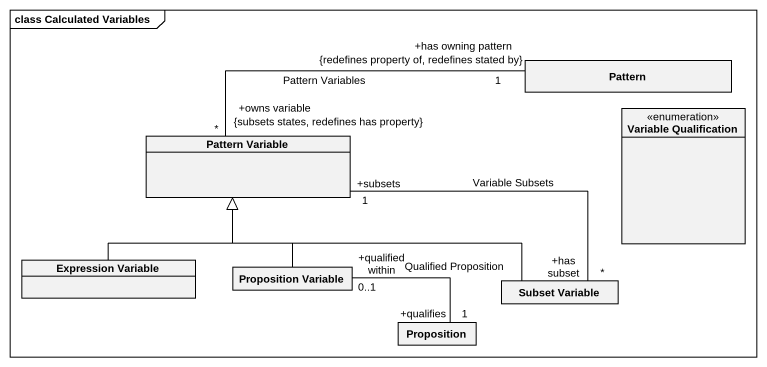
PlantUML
@startuml
mainframe class Calculated Variables
hide circle
hide empty members
class Pattern
class "Pattern Variable" as Pattern_Variable
enum "Variable Qualification" as Variable_Qualification
class "Expression Variable" as Expression_Variable
class "Proposition Variable" as Proposition_Variable
class "Subset Variable" as Subset_Variable
class Proposition
Pattern "+has owning pattern\n1\n{redefines property of, redefines stated by}" -left- "+owns variable\n*\n{subsets states, redefines has property}" Pattern_Variable : Pattern Variables
Expression_Variable -up-|> Pattern_Variable
Proposition_Variable -up-|> Pattern_Variable
Proposition_Variable "+qualified within\n0..1" -right- "+qualifies\n1" Proposition : Qualified Proposition
Subset_Variable "+has subset\n*" -left- "+subsets\n1" Pattern_Variable : Variable Subsets
Subset_Variable -left-|> Pattern_Variable
@enduml
